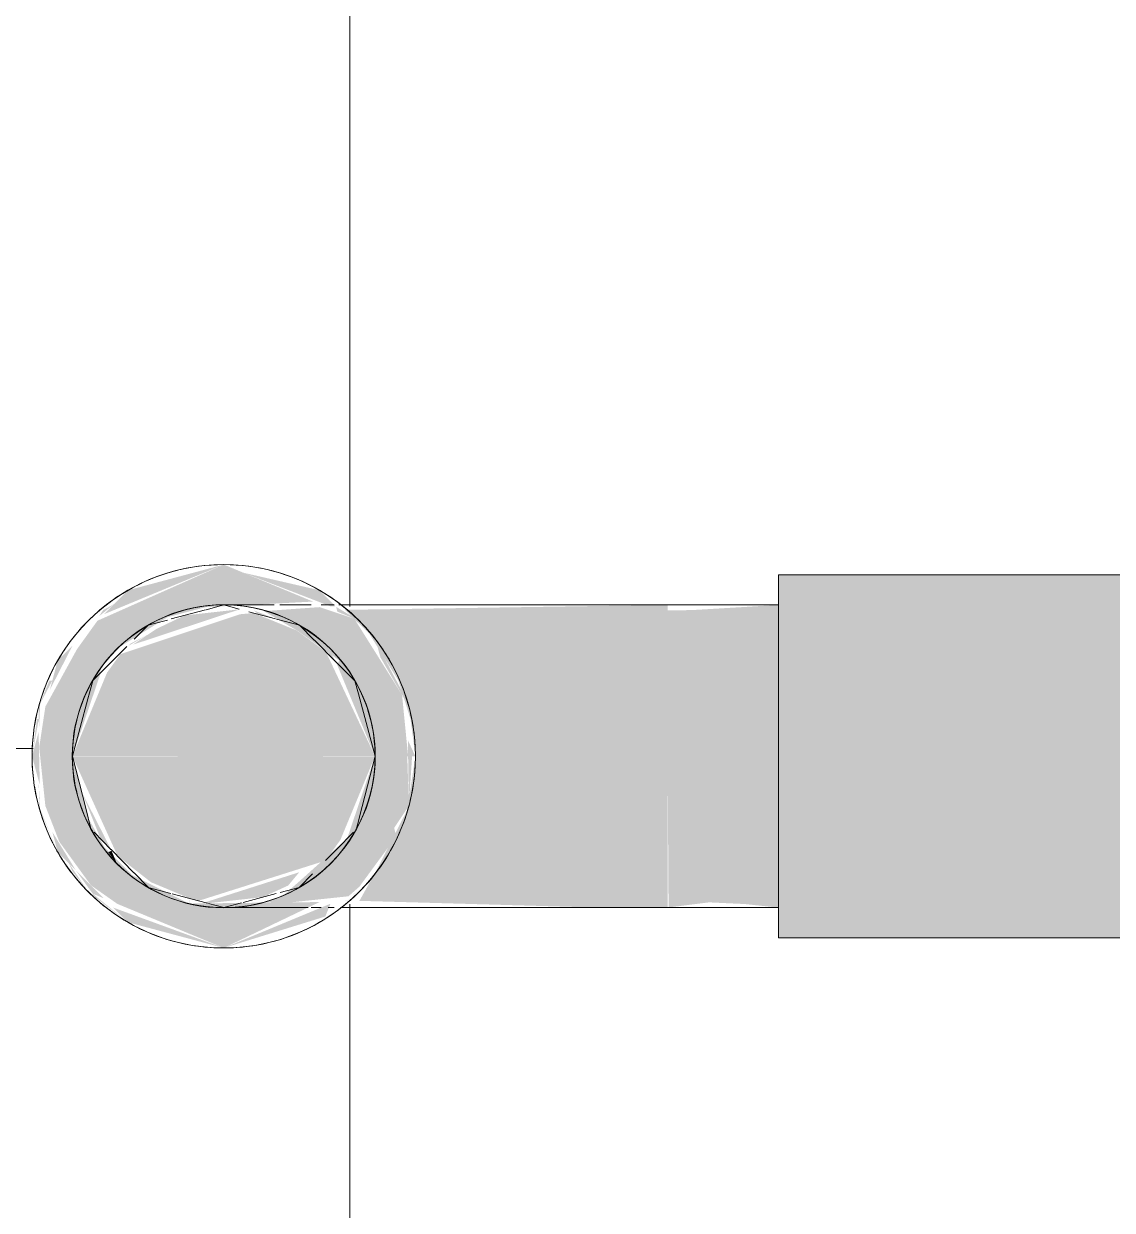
# Model space of a CAD drawing. Header units: millimetres. Extents: x 68869 to 96007, y -1987 to 27400.
# Drawn here: x 86269.1 to 86323, y 4777.5 to 4836.3 of the extents above; entities that cross this region are included whole.
import ezdxf

# ---------------------------------------------------------------- set-up
doc = ezdxf.new("R2010")
doc.units = ezdxf.units.MM
for name, color, linetype, lineweight in [('0-1', 7, 'Continuous', 9), ('A-WALL-PATT', 7, 'Continuous', 9), ('P-SANR-FIXT', 7, 'Continuous', 9)]:
    doc.layers.add(name, color=color, linetype=linetype, lineweight=lineweight)
doc.layers.add('0-2', color=7, linetype='Continuous', lineweight=9, transparency=0.7)

# ---------------------------------------------------------------- blocks, each defined once
blk = doc.blocks.new('Sanitary_Toilet-Accessories_Gessi_Wall-mounted-paper-roll-holder-65449 - Chrome-V4-Развертка 2_16-3')
at = {"layer": '0-2'}
h = blk.add_hatch(color=256, dxfattribs=at)
h.paths.add_polyline_path([(-72041.369, 4790.5), (-72036.332, 4792.059), (-72036.082, 4792.69), (-72041.104, 4790.609)])
h.paths.add_polyline_path([(-72041.369, 4790.5), (-72046.846, 4792.5), (-72046.119, 4791.773), (-72045.101, 4791.5)])
h.paths.add_polyline_path([(-72048.712, 4794.366), (-72049.863, 4796.245), (-72049.596, 4795.25), (-72048.766, 4794.42)])
h.paths.add_polyline_path([(-72050.486, 4798.573), (-72050.545, 4801.208), (-72050.869, 4800), (-72050.545, 4798.792)])
h.paths.add_polyline_path([(-72049.985, 4803.296), (-72048.869, 4805.477), (-72049.596, 4804.75), (-72049.92, 4803.542)])
h.paths.add_polyline_path([(-72047.305, 4807.041), (-72041.369, 4809.5), (-72046.119, 4808.227), (-72047.152, 4807.194)])
h.paths.add_polyline_path([(-72035.817, 4807.426), (-72036.619, 4808.227), (-72040.404, 4809.1), (-72036.065, 4807.427)])
for points in [[(-72041.369, 4790.5), (-72036.619, 4792.775), (-72043.091, 4792.701), (-72045.917, 4794.117), (-72047.286, 4795.497), (-72048.086, 4796.94), (-72048.869, 4800.002), (-72047.42, 4804.414), (-72046.498, 4805.437), (-72044.156, 4806.894), (-72042.268, 4807.39), (-72036.942, 4807.667), (-72041.369, 4809.5), (-72047.628, 4806.718), (-72048.644, 4805.303), (-72050.21, 4802.459), (-72050.515, 4800.442), (-72050.21, 4797.541), (-72049.518, 4795.762), (-72047.948, 4793.602), (-72046.643, 4792.685), (-72044.287, 4791.709)], [(-72013.869, 4791), (-71983.869, 4791), (-71983.869, 4809), (-72013.869, 4809), (-72013.869, 4792.495)], [(-72013.869, 4800), (-72013.869, 4807.5), (-72018.132, 4807.246), (-72019.369, 4807.227), (-72019.369, 4800), (-72015.244, 4800)], [(-72036.874, 4805.749), (-72037.761, 4806.249), (-72037.062, 4805.853)], [(-72048.483, 4801.44), (-72048.086, 4802.86), (-72048.415, 4801.693)], [(-72013.869, 4792.5), (-72013.869, 4800), (-72019.369, 4800), (-72019.318, 4792.51), (-72017.306, 4792.76), (-72015.537, 4792.676)], [(-72034.853, 4796.335), (-72034.651, 4796.94), (-72034.835, 4796.399)], [(-72046.928, 4795.314), (-72047.473, 4795.914), (-72047.473, 4795.859)], [(-72046.673, 4794.7), (-72046.927, 4795.312), (-72047.096, 4795.25)], [(-72038.773, 4793.194), (-72038.173, 4793.594), (-72038.77, 4793.196)]]:
    blk.add_hatch(color=256, dxfattribs=at).paths.add_polyline_path(points)
h = blk.add_hatch(color=256, dxfattribs=at)
h.paths.add_polyline_path([(-72046.119, 4791.773), (-72047.872, 4793.194), (-72047.864, 4793.112), (-72047.066, 4792.5)])
h.paths.add_polyline_path([(-72048.086, 4793.282), (-72049.043, 4794.697), (-72048.878, 4794.314)])
h.paths.add_polyline_path([(-72049.596, 4795.25), (-72050.469, 4797.409), (-72050.35, 4797.07), (-72050.008, 4796.245)])
h.paths.add_polyline_path([(-72047.551, 4806.939), (-72046.809, 4807.537), (-72047.347, 4807.245)])
h.paths.add_polyline_path([(-72050.545, 4802.459), (-72049.863, 4803.755), (-72050.01, 4803.75), (-72050.467, 4802.648)])
h.paths.add_polyline_path([(-72050.869, 4800), (-72050.536, 4801.841), (-72050.626, 4801.841)])
h.paths.add_polyline_path([(-72050.469, 4797.409), (-72050.545, 4798.792), (-72050.507, 4797.541), (-72050.494, 4797.453)])
h = blk.add_hatch(color=256, dxfattribs=at)
h.paths.add_polyline_path([(-72037.66, 4800), (-72033.876, 4800.017), (-72036.307, 4805.183), (-72037.765, 4806.241), (-72039.884, 4807.102), (-72040.568, 4807.037), (-72046.498, 4805.057), (-72047.152, 4804.145), (-72048.869, 4800), (-72037.85, 4800)])
h.paths.add_polyline_path([(-72031.869, 4800), (-72019.369, 4800), (-72019.369, 4807.5), (-72035.354, 4807.257), (-72034.145, 4806.058), (-72032.709, 4803.75), (-72032.111, 4801.841), (-72032.018, 4801.136)])
h = blk.add_hatch(color=256, dxfattribs=at)
h.paths.add_polyline_path([(-72033.869, 4800), (-72032.229, 4800), (-72032.53, 4803.044), (-72034.896, 4806.819), (-72036.619, 4807.392), (-72039.383, 4807.195), (-72037.761, 4806.249), (-72035.641, 4804.75), (-72035.744, 4804.527), (-72033.876, 4800.017)])
h.paths.add_polyline_path([(-72048.868, 4800.002), (-72047.467, 4804.128), (-72047.877, 4803.702), (-72048.674, 4800.725)])
h.paths.add_polyline_path([(-72034.763, 4803.342), (-72034.764, 4803.342), (-72034.865, 4803.723)])
h.paths.add_polyline_path([(-72034.553, 4802.557), (-72034.601, 4802.734), (-72034.601, 4802.734)])
h.paths.add_polyline_path([(-72032.269, 4802.645), (-72032.404, 4803.044), (-72032.271, 4802.648)])
h.paths.add_polyline_path([(-72045.877, 4805.529), (-72040.568, 4807.285), (-72043.31, 4806.98), (-72044.702, 4806.314), (-72045.849, 4805.547)])
h = blk.add_hatch(color=256, dxfattribs=at)
h.paths.add_polyline_path([(-72034.651, 4806.718), (-72035.796, 4807.404), (-72035.74, 4807.169), (-72034.896, 4806.819)])
h.paths.add_polyline_path([(-72032.269, 4802.591), (-72032.435, 4803.044), (-72033.797, 4805.605), (-72033.602, 4804.901), (-72032.269, 4802.592)])
h.paths.add_polyline_path([(-72032.192, 4800), (-72031.869, 4800), (-72032.241, 4800.796), (-72032.229, 4800)])
h.paths.add_polyline_path([(-72035.81, 4804.686), (-72036.247, 4805.403), (-72036.132, 4805.008), (-72035.873, 4804.75)])
h.paths.add_polyline_path([(-72046.107, 4805.464), (-72045.117, 4806.037), (-72045.99, 4805.586)])
h.paths.add_polyline_path([(-72038.801, 4806.813), (-72039.884, 4807.231), (-72039.64, 4807.037), (-72038.955, 4806.854)])
h = blk.add_hatch(color=256, dxfattribs=at)
h.paths.add_polyline_path([(-72043.31, 4807.244), (-72043.3, 4807.037), (-72043.31, 4807.244)])
h.paths.add_polyline_path([(-72045.115, 4806.497), (-72043.474, 4807.15), (-72045.107, 4806.5)])
h = blk.add_hatch(color=256, dxfattribs=at)
h.paths.add_polyline_path([(-72047.305, 4792.959), (-72048.712, 4794.366), (-72047.864, 4793.19)])
h.paths.add_polyline_path([(-72050.527, 4801.275), (-72050.467, 4802.576), (-72050.545, 4802.459), (-72050.536, 4801.841)])
h = blk.add_hatch(color=256, dxfattribs=at)
h.paths.add_polyline_path([(-72019.369, 4792.5), (-72019.369, 4800), (-72031.869, 4800), (-72032.271, 4797.352), (-72033.709, 4794.511), (-72034.642, 4792.835), (-72023.124, 4792.51)])
h.paths.add_polyline_path([(-72042.618, 4792.835), (-72036.327, 4794.827), (-72035.585, 4795.855), (-72033.869, 4800), (-72048.862, 4799.983), (-72046.623, 4795.045), (-72044.972, 4793.758), (-72043.023, 4792.943), (-72042.746, 4792.869)])
h = blk.add_hatch(color=256, dxfattribs=at)
h.paths.add_polyline_path([(-72041.369, 4792.5), (-72041.439, 4792.715), (-72041.372, 4792.501)])
h.paths.add_polyline_path([(-72042.169, 4792.714), (-72039.428, 4793.019), (-72038.175, 4793.594), (-72037.626, 4794.253), (-72042.318, 4792.754)])
h.paths.add_polyline_path([(-72038.42, 4792.72), (-72035.186, 4793.061), (-72032.192, 4797.541), (-72032.271, 4800), (-72033.869, 4799.998), (-72035.251, 4795.927), (-72037.626, 4793.796), (-72038.42, 4793.104), (-72039.321, 4792.769), (-72038.587, 4792.729)])
h.paths.add_polyline_path([(-72035.259, 4792.816), (-72034.865, 4793.095), (-72035.234, 4792.835)])
h.paths.add_polyline_path([(-72042.619, 4792.835), (-72043.091, 4792.962), (-72042.749, 4792.869)])
h.paths.add_polyline_path([(-72034.99, 4793.142), (-72034.642, 4793.294), (-72034.969, 4793.166)])
h.paths.add_polyline_path([(-72046.958, 4795.388), (-72048.377, 4798.167), (-72047.473, 4795.914)])
h = blk.add_hatch(color=256, dxfattribs=at)
h.paths.add_polyline_path([(-72040.188, 4792.816), (-72040.79, 4792.902), (-72040.189, 4792.816)])
h.paths.add_polyline_path([(-72035.276, 4792.816), (-72034.865, 4793.118), (-72035.259, 4792.835)])
h.paths.add_polyline_path([(-72038.769, 4793.195), (-72037.61, 4793.805), (-72038.766, 4793.197)])
h.paths.add_polyline_path([(-72035.186, 4793.061), (-72034.642, 4793.539), (-72032.818, 4796.03), (-72032.921, 4796.451), (-72035.092, 4793.201)])
h.paths.add_polyline_path([(-72035.584, 4795.323), (-72035.291, 4795.626), (-72035.5, 4795.434)])
h.paths.add_polyline_path([(-72032.192, 4797.541), (-72032.033, 4800), (-72032.229, 4800), (-72032.21, 4798.725)])
h = blk.add_hatch(color=256, dxfattribs=at)
h.paths.add_polyline_path([(-72043.075, 4792.705), (-72043.358, 4792.869), (-72043.091, 4792.711)])
h.paths.add_polyline_path([(-72046.927, 4795.312), (-72046.928, 4795.314), (-72047.473, 4795.857)])
h = blk.add_hatch(color=256, dxfattribs=at)
h.paths.add_polyline_path([(-72035.351, 4792.814), (-72035.192, 4792.912), (-72035.337, 4792.835)])
h.paths.add_polyline_path([(-72035.89, 4795.119), (-72035.353, 4795.626), (-72035.836, 4795.25)])
h.paths.add_polyline_path([(-72036.57, 4794.553), (-72035.954, 4794.965), (-72036.234, 4794.889), (-72036.427, 4794.697)])
h = blk.add_hatch(color=256, dxfattribs=at)
h.paths.add_polyline_path([(-72043.065, 4792.708), (-72043.091, 4792.961), (-72043.091, 4792.722)])
h.paths.add_polyline_path([(-72045.116, 4793.504), (-72045.441, 4793.83), (-72045.117, 4793.505)])
at = {"layer": '0-1'}
for p, q in [((-71983.869, 4809), (-72013.869, 4809)), ((-72042.245, 4807.265), (-72041.369, 4807.5)), ((-72041.369, 4807.5), (-72041.31, 4807.5)), ((-72041.369, 4807.5), (-72040.611, 4807.297)), ((-72041.31, 4807.5), (-72041.135, 4807.5)), ((-72041.135, 4807.5), (-72040.846, 4807.5)), ((-72036.54, 4807.5), (-72035.891, 4807.5)), ((-72013.869, 4807.5), (-72019.369, 4807.5)), ((-72044.808, 4806.579), (-72044.163, 4806.752)), ((-72043.968, 4806.804), (-72042.265, 4807.26)), ((-72040.118, 4807.165), (-72038.801, 4806.813)), ((-72038.746, 4806.798), (-72037.621, 4806.497)), ((-72045.814, 4805.799), (-72045.411, 4806.201)), ((-72045.411, 4806.201), (-72045.117, 4806.495)), ((-72045.116, 4806.497), (-72044.808, 4806.579)), ((-72037.62, 4806.495), (-72036.885, 4805.76)), ((-72036.874, 4805.749), (-72035.809, 4804.684)), ((-72046.928, 4804.684), (-72046.5, 4805.113)), ((-72046.499, 4805.113), (-72046.165, 4805.447)), ((-72047.858, 4803.755), (-72046.928, 4804.684)), ((-72035.809, 4804.684), (-72034.879, 4803.755)), ((-72048.106, 4802.849), (-72047.865, 4803.747)), ((-72034.872, 4803.747), (-72034.696, 4803.089)), ((-72048.869, 4800), (-72048.106, 4802.849)), ((-72034.696, 4803.089), (-72033.869, 4800)), ((-72048.211, 4797.428), (-72048.869, 4800)), ((-72033.869, 4800), (-72034.503, 4797.518)), ((-72047.948, 4796.399), (-72048.211, 4797.428)), ((-72034.503, 4797.518), (-72034.789, 4796.399)), ((-72046.958, 4795.388), (-72047.795, 4796.243)), ((-72034.942, 4796.244), (-72035.779, 4795.388)), ((-72045.822, 4794.226), (-72046.953, 4795.383)), ((-72035.779, 4795.388), (-72036.327, 4794.827)), ((-72045.116, 4793.505), (-72045.815, 4794.219)), ((-72036.961, 4794.18), (-72037.621, 4793.505)), ((-72043.989, 4793.201), (-72045.111, 4793.501)), ((-72037.626, 4793.501), (-72038.577, 4793.247)), ((-72042.619, 4792.835), (-72043.933, 4793.186)), ((-72042.17, 4792.714), (-72042.619, 4792.835)), ((-72041.369, 4792.5), (-72042.124, 4792.702)), ((-72040.495, 4792.734), (-72041.369, 4792.5)), ((-72038.773, 4793.194), (-72040.404, 4792.758)), ((-72041.345, 4792.5), (-72041.369, 4792.5)), ((-72041.212, 4792.5), (-72041.345, 4792.5)), ((-72036.54, 4792.5), (-72037.039, 4792.5)), ((-72035.891, 4792.5), (-72036.197, 4792.5)), ((-72019.369, 4792.5), (-72013.869, 4792.5)), ((-72013.869, 4791), (-71983.869, 4791))]:
    blk.add_line(p, q, dxfattribs=at)
at = {"layer": '0-1', "flags": 128}
for points in [[(-72040.846, 4807.5), (-72040.444, 4807.5), (-72039.93, 4807.5)], [(-72039.93, 4807.5), (-72039.309, 4807.5), (-72038.873, 4807.5)], [(-72038.582, 4807.5), (-72037.755, 4807.5), (-72037.039, 4807.5)], [(-72035.671, 4807.5), (-72034.711, 4807.5), (-72033.527, 4807.5), (-72032.269, 4807.5), (-72030.943, 4807.5), (-72029.556, 4807.5), (-72028.115, 4807.5), (-72026.628, 4807.5), (-72025.103, 4807.5), (-72023.548, 4807.5), (-72021.971, 4807.5), (-72020.38, 4807.5), (-72019.369, 4807.5)], [(-72040.131, 4792.5), (-72040.604, 4792.5), (-72040.965, 4792.5), (-72041.212, 4792.5)], [(-72038.873, 4792.5), (-72039.549, 4792.5), (-72040.131, 4792.5)], [(-72037.18, 4792.5), (-72038.07, 4792.5), (-72038.861, 4792.5)], [(-72019.369, 4792.5), (-72020.964, 4792.5), (-72022.551, 4792.5), (-72024.121, 4792.5), (-72025.666, 4792.5), (-72027.178, 4792.5), (-72028.649, 4792.5), (-72030.071, 4792.5), (-72031.436, 4792.5), (-72032.738, 4792.5), (-72033.97, 4792.5), (-72035.125, 4792.5), (-72035.585, 4792.5)]]:
    blk.add_lwpolyline(points, dxfattribs=at)
at = {"layer": 'P-SANR-FIXT'}
for p, q in [((-72013.869, 4808.116), (-72013.869, 4809)), ((-72013.869, 4809), (-72013.869, 4791)), ((-72013.869, 4806.608), (-72013.869, 4808.116)), ((-72013.869, 4806.495), (-72013.869, 4807.5)), ((-72013.869, 4807.5), (-72013.869, 4806.495)), ((-72013.869, 4800), (-72013.869, 4806.399)), ((-72013.869, 4806.399), (-72013.869, 4800)), ((-72013.869, 4793.636), (-72013.869, 4806.364)), ((-72013.869, 4793.601), (-72013.869, 4800)), ((-72013.869, 4800), (-72013.869, 4793.601)), ((-72013.869, 4792.5), (-72013.869, 4793.505)), ((-72013.869, 4793.505), (-72013.869, 4792.5)), ((-72013.869, 4791.884), (-72013.869, 4793.392)), ((-72013.869, 4791), (-72013.869, 4791.884))]:
    blk.add_line(p, q, dxfattribs=at)
for centre, radius, start, end in [((-72038.619, 4800), 67.5, 0, 175.35089), ((-72038.619, 4800), 66.5, 2.72325, 175.28186), ((-72038.619, 4800), 66.5, 2.8692, 142.74648), ((-72041.369, 4800), 9.5, 90, 270), ((-72041.369, 4800), 9.5, 90, 120), ((-72041.369, 4800), 9.5, 270, 90), ((-72041.369, 4800), 9.5, 60, 90), ((-72041.369, 4800), 9.5, 120, 130.23244), ((-72041.369, 4800), 9.5, 49.76756, 60), ((-72041.369, 4800), 7.509, 90, 270), ((-72041.369, 4800), 7.5, 30.05059, 149.94941), ((-72041.369, 4800), 7.509, 270, 90), ((-72041.369, 4800), 9.5, 134.87057, 150), ((-72041.369, 4800), 9.5, 130.23244, 134.87057), ((-72041.369, 4800), 9.5, 37.62999, 49.76756), ((-72041.369, 4800), 9.5, 23.6045, 37.15868), ((-72041.369, 4800), 9.5, 150, 157.62999), ((-72041.369, 4800), 9.5, 159.18246, 171.94894), ((-72041.369, 4800), 7.5, 150, 180), ((-72041.369, 4800), 7.5, 0, 30), ((-72041.369, 4800), 9.5, 9.0118, 22.37001), ((-72041.369, 4800), 9.5, 172.37001, 187.62999), ((-72041.369, 4800), 9.5, 0, 7.62999), ((-72041.369, 4800), 7.5, 180, 210), ((-72041.369, 4800), 7.5, 300.05059, 0), ((-72041.369, 4800), 9.5, 352.37001, 0), ((-72041.369, 4800), 9.5, 189.0118, 202.37001), ((-72041.369, 4800), 9.5, 339.18246, 351.94894), ((-72041.369, 4800), 9.5, 203.6045, 217.15868), ((-72041.369, 4800), 7.5, 210.05059, 300), ((-72041.369, 4800), 9.5, 314.87057, 337.62999), ((-72041.369, 4800), 9.5, 217.62999, 229.76756), ((-72041.369, 4800), 9.5, 310.23244, 314.87057), ((-72041.369, 4800), 9.5, 229.76756, 240), ((-72041.369, 4800), 9.5, 300, 310.23244), ((-72041.369, 4800), 9.5, 240, 270), ((-72041.369, 4800), 9.5, 270, 300)]:
    blk.add_arc(centre, radius, start, end, dxfattribs=at)
for points, knots in [([(-72013.869, 4809), (-72013.869, 4808.928), (-72013.869, 4808.709), (-72013.869, 4808.294), (-72013.869, 4808.005), (-72013.869, 4807.945)], [0, 0, 0, 0, 0.0625, 0.125, 0.1404918, 0.1404918, 0.1404918, 0.1404918]), ([(-72013.869, 4793.603), (-72013.869, 4793.983), (-72013.869, 4794.885), (-72013.869, 4796.548), (-72013.869, 4798.027), (-72013.869, 4799.185), (-72013.869, 4800), (-72013.869, 4800.814), (-72013.869, 4801.967), (-72013.869, 4803.436), (-72013.869, 4805.087), (-72013.869, 4806.097), (-72013.869, 4806.64), (-72013.869, 4806.987), (-72013.869, 4807.54), (-72013.869, 4808.187), (-72013.869, 4808.729), (-72013.869, 4808.936), (-72013.869, 4809)], [0.25, 0.25, 0.25, 0.25, 0.3125, 0.375, 0.4375, 0.46875, 0.5, 0.53125, 0.5625, 0.625, 0.6875, 0.75, 0.765625, 0.78125, 0.8125, 0.875, 0.9375, 1, 1, 1, 1]), ([(-72013.869, 4807.945), (-72013.869, 4807.764), (-72013.869, 4807.426), (-72013.869, 4806.951), (-72013.869, 4806.692), (-72013.869, 4806.604)], [0.14049178, 0.14049178, 0.14049178, 0.14049178, 0.1875, 0.21875, 0.234375, 0.234375, 0.234375, 0.234375]), ([(-72013.869, 4806.331), (-72013.869, 4805.954), (-72013.869, 4805.066), (-72013.869, 4803.441), (-72013.869, 4801.995), (-72013.869, 4800.855), (-72013.869, 4800.317), (-72013.869, 4800.047)], [0.25, 0.25, 0.25, 0.25, 0.3125, 0.375, 0.4375, 0.46875, 0.5, 0.5, 0.5, 0.5]), ([(-72013.869, 4800.047), (-72013.869, 4799.777), (-72013.869, 4799.235), (-72013.869, 4798.078), (-72013.869, 4796.595), (-72013.869, 4795.205), (-72013.869, 4794.241), (-72013.869, 4793.826), (-72013.869, 4793.636)], [0.5, 0.5, 0.5, 0.5, 0.53125, 0.5625, 0.625, 0.6875, 0.71875, 0.75, 0.75, 0.75, 0.75]), ([(-72013.869, 4791), (-72013.869, 4791.059), (-72013.869, 4791.256), (-72013.869, 4791.788), (-72013.869, 4792.429), (-72013.869, 4792.981), (-72013.869, 4793.327), (-72013.869, 4793.508), (-72013.869, 4793.603)], [0, 0, 0, 0, 0.0625, 0.125, 0.1875, 0.21875, 0.234375, 0.25, 0.25, 0.25, 0.25]), ([(-72013.869, 4793.361), (-72013.869, 4793.272), (-72013.869, 4793.011), (-72013.869, 4792.542), (-72013.869, 4792.212), (-72013.869, 4792.037)], [0.765625, 0.765625, 0.765625, 0.765625, 0.78125, 0.8125, 0.85774607, 0.85774607, 0.85774607, 0.85774607]), ([(-72013.869, 4792.037), (-72013.869, 4791.971), (-72013.869, 4791.676), (-72013.869, 4791.266), (-72013.869, 4791.062), (-72013.869, 4791)], [0.8577461, 0.8577461, 0.8577461, 0.8577461, 0.875, 0.9375, 1, 1, 1, 1])]:
    blk.add_open_spline(points, degree=3, knots=knots, dxfattribs=at)

msp = doc.modelspace()

# ---------------------------------------------------------------- hatches: boundary and pattern name
at = {"layer": 'A-WALL-PATT'}
h = msp.add_hatch(dxfattribs=at)
h.set_pattern_fill('FP_14', color=256, style=0, pattern_type=2)
h.set_pattern_definition([(90, (87484.84, 4200), (-600, 4e-14), []), (180, (87484.84, 4200), (-7e-14, -600), [])])
h.paths.add_polyline_path([(84391.344, 4200), (85241.998, 4200.084), (85241.998, 4210), (85249.034, 4210), (85249.034, 4232.929), (85251.535, 4232.929), (85251.535, 4402.929), (85252.478, 4406.111), (85253.184, 4407.216), (85254.077, 4408.243), (85255.335, 4408.999), (85258.606, 4409.998), (85258.606, 5850), (85274.606, 5850), (85274.663, 4409.98), (85278.559, 4408.59), (85279.535, 4407.993), (85281.116, 4405.679), (85281.677, 4402.929), (85281.677, 4232.929), (85284.178, 4232.929), (85284.178, 4210), (85291.214, 4210), (85291.214, 4200.084), (85346.344, 4200), (85356.335, 4376.86), (85361.344, 4470), (85541.344, 4470), (85551.205, 4288.939), (85556.344, 4200), (85733.375, 4200), (85733.366, 4421.477), (85727.429, 4424.477), (85707.936, 4437.572), (85689.141, 4454.434), (85675.066, 4470.484), (85661.445, 4491.159), (85651.584, 4511.155), (85644.02, 4533.438), (85641.005, 4548.595), (85640.653, 4548.595), (85638.582, 4564.239), (85637.88, 4583.313), (85637.88, 4600), (85638.331, 4600), (85647.791, 4950), (85647.791, 4990), (85800.291, 4990), (85800.533, 4995.585), (85802.121, 4998.687), (85805.291, 5000), (85830.677, 4999.88), (85832.333, 4999.154), (85833.959, 4998.239), (85834.625, 4996.287), (85834.806, 4996.17), (85835.291, 4995), (85835.291, 4990), (85987.791, 4990), (85987.791, 4950), (85997.25, 4600), (85997.691, 4600), (85997.691, 4578.017), (85997, 4564.239), (85994.929, 4548.595), (85994.576, 4548.595), (85991.561, 4533.438), (85983.997, 4511.155), (85973.173, 4489.427), (85960.515, 4470.484), (85943.487, 4451.465), (85927.307, 4437.275), (85907.741, 4424.202), (85902.206, 4421.472), (85902.206, 4200), (86344.367, 4200), (86344.367, 4210), (86351.403, 4210), (86351.403, 4232.929), (86353.904, 4232.929), (86353.904, 4402.929), (86354.847, 4406.111), (86355.842, 4407.671), (86356.446, 4408.243), (86358.318, 4409.187), (86360.975, 4409.998), (86360.975, 4782.5), (86358.475, 4782.5), (86357.245, 4784.797), (86356.378, 4785.729), (86353.775, 4786.801), (86352.475, 4787), (86352.475, 4789), (86349.975, 4789), (86349.975, 4792.5), (86336.475, 4792.5), (86336.475, 4791), (86306.475, 4791), (86306.475, 4792.5), (86302.265, 4792.7), (86300.975, 4792.5), (86285.834, 4792.828), (86284.901, 4792.588), (86283.725, 4791.773), (86278.975, 4790.5), (86274.225, 4791.773), (86272.258, 4793.282), (86270.318, 4796.245), (86269.799, 4797.541), (86269.475, 4800), (86269.877, 4802.648), (86271.172, 4805.303), (86273.192, 4807.537), (86274.225, 4808.227), (86278.975, 4809.5), (86283.725, 4808.227), (86285.152, 4807.422), (86306.475, 4807.505), (86306.475, 4809), (86336.475, 4809), (86336.475, 4807.5), (86347.142, 4807.5), (86345.408, 4818.08), (86343.807, 4822.488), (86340.656, 4830.119), (86339.534, 4832.318), (86330.413, 4844.797), (86327.529, 4847.743), (86317.287, 4855.499), (86309.058, 4860.29), (86303.386, 4862.553), (86297.235, 4864.354), (86290.891, 4865.559), (86287.614, 4866.01), (86278.278, 4866.107), (86272.347, 4865.531), (86266.229, 4864.36), (86260.061, 4862.553), (86254.119, 4860.154), (86249.263, 4857.705), (86243.221, 4853.811), (86238.153, 4849.835), (86234.191, 4846.041), (86229.129, 4840.196), (86227.889, 4838.584), (86222.279, 4828.37), (86218.682, 4820.04), (86217.427, 4815.618), (86215.343, 4802.876), (86215.157, 4800.328), (86214.725, 4800), (86214.274, 4800.345), (86214.254, 4801.841), (86214.661, 4807.122), (86215.584, 4813.215), (86217.427, 4820.303), (86220.185, 4827.618), (86222.279, 4831.839), (86225.959, 4837.901), (86229.026, 4842.1), (86233.305, 4846.958), (86237.862, 4851.248), (86243.268, 4855.407), (86248.674, 4858.794), (86254.576, 4861.738), (86260.793, 4864.108), (86266.71, 4865.753), (86272.971, 4866.877), (86278.368, 4867.4), (86284.463, 4867.444), (86293.207, 4866.444), (86299.9, 4864.929), (86305.867, 4862.955), (86311.257, 4860.623), (86316.579, 4857.737), (86322.351, 4853.848), (86326.556, 4850.326), (86331.077, 4845.991), (86335.478, 4840.74), (86339.083, 4835.489), (86342.296, 4829.661), (86344.921, 4823.542), (86347.358, 4815.743), (86348.225, 4811.199), (86348.591, 4807.406), (86349.975, 4807.778), (86349.975, 4811), (86352.475, 4811), (86352.475, 4813), (86354.49, 4813.308), (86356.639, 4814.55), (86357.935, 4816.168), (86358.475, 4817.5), (86360.975, 4817.5), (86360.975, 5850), (86376.975, 5850), (86377.032, 4409.98), (86381.265, 4408.386), (86382.16, 4407.575), (86383.485, 4405.679), (86384.046, 4402.929), (86384.046, 4232.929), (86386.547, 4232.929), (86386.547, 4210), (86393.583, 4210), (86393.583, 4200), (86443.246, 4200), (86453.238, 4376.86), (86458.246, 4470), (86638.246, 4470), (86648.107, 4288.939), (86653.246, 4200), (86839.744, 4200), (86839.735, 4421.477), (86833.798, 4424.477), (86814.305, 4437.572), (86796.951, 4452.791), (86781.435, 4470.484), (86768.361, 4490.05), (86757.953, 4511.155), (86750.389, 4533.438), (86747.374, 4548.595), (86747.021, 4548.595), (86744.95, 4564.239), (86744.249, 4583.313), (86744.259, 4600), (86744.7, 4600), (86754.159, 4950), (86754.159, 4990), (86906.659, 4990), (86906.902, 4995.585), (86908.268, 4998.595), (86911.659, 5000), (86937.045, 4999.88), (86938.701, 4999.154), (86940.327, 4998.239), (86940.993, 4996.287), (86941.175, 4996.17), (86941.659, 4995), (86941.659, 4990), (87094.159, 4990), (87094.159, 4950), (87103.619, 4600), (87104.06, 4600), (87104.06, 4578.017), (87103.368, 4564.239), (87101.297, 4548.595), (87100.945, 4548.595), (87097.93, 4533.438), (87090.366, 4511.155), (87079.542, 4489.427), (87066.884, 4470.484), (87049.855, 4451.465), (87033.676, 4437.275), (87014.11, 4424.202), (87008.575, 4421.472), (87008.575, 4200), (87479.344, 4200), (87479.344, 4777.5), (87472.308, 4777.5), (87472.308, 4782.5), (87469.808, 4782.5), (87468.579, 4784.797), (87467.713, 4785.728), (87465.109, 4786.801), (87463.808, 4787), (87463.808, 4789), (87461.308, 4789), (87461.308, 4792.5), (87447.808, 4792.5), (87447.808, 4791), (87417.808, 4791), (87417.808, 4792.5), (87413.598, 4792.7), (87412.305, 4792.499), (87397.167, 4792.828), (87396.234, 4792.588), (87395.058, 4791.773), (87390.308, 4790.5), (87385.558, 4791.773), (87383.591, 4793.282), (87381.651, 4796.245), (87381.132, 4797.541), (87380.808, 4800), (87381.21, 4802.648), (87382.506, 4805.303), (87384.525, 4807.537), (87385.558, 4808.227), (87390.308, 4809.5), (87395.058, 4808.227), (87396.486, 4807.422), (87417.808, 4807.505), (87417.808, 4809), (87447.808, 4809), (87447.808, 4807.5), (87458.475, 4807.5), (87456.741, 4818.08), (87455.14, 4822.488), (87451.989, 4830.119), (87450.867, 4832.318), (87441.746, 4844.797), (87438.862, 4847.743), (87428.62, 4855.499), (87420.391, 4860.29), (87414.719, 4862.553), (87408.568, 4864.354), (87402.224, 4865.559), (87398.947, 4866.01), (87389.611, 4866.107), (87383.68, 4865.531), (87377.562, 4864.36), (87371.394, 4862.553), (87365.452, 4860.154), (87360.596, 4857.705), (87354.555, 4853.811), (87349.486, 4849.835), (87345.525, 4846.041), (87340.463, 4840.196), (87339.222, 4838.584), (87333.612, 4828.37), (87330.016, 4820.04), (87328.761, 4815.618), (87326.677, 4802.876), (87326.49, 4800.328), (87326.058, 4800), (87325.607, 4800.345), (87325.588, 4801.841), (87325.994, 4807.122), (87326.917, 4813.215), (87328.761, 4820.303), (87331.518, 4827.618), (87333.813, 4832.197), (87337.292, 4837.901), (87340.359, 4842.1), (87344.638, 4846.958), (87349.195, 4851.248), (87354.601, 4855.407), (87360.008, 4858.794), (87365.91, 4861.738), (87372.126, 4864.108), (87378.043, 4865.753), (87384.304, 4866.877), (87389.702, 4867.4), (87395.796, 4867.444), (87404.54, 4866.444), (87411.233, 4864.929), (87417.201, 4862.955), (87422.59, 4860.623), (87427.912, 4857.737), (87433.684, 4853.848), (87437.889, 4850.326), (87442.41, 4845.991), (87446.811, 4840.74), (87450.417, 4835.489), (87453.63, 4829.661), (87456.255, 4823.542), (87458.691, 4815.743), (87459.558, 4811.199), (87459.924, 4807.406), (87461.308, 4807.778), (87461.538, 4811), (87463.808, 4811), (87463.808, 4813), (87465.823, 4813.308), (87467.972, 4814.55), (87469.269, 4816.168), (87469.808, 4817.5), (87472.308, 4817.5), (87472.308, 4822.5), (87479.344, 4822.5), (87479.344, 5400), (86884.844, 5400), (86884.844, 6000), (84391.344, 6000), (84391.344, 5103.376), (84410.665, 5103.376), (84410.665, 5116.511), (84411.165, 5117.011), (84416.737, 5117.254), (84417.402, 5117.919), (84417.646, 5118.828), (84417.584, 5127.852), (84415.962, 5127.852), (84415.462, 5128.352), (84415.462, 5150.642), (84415.962, 5151.142), (84420.732, 5151.694), (84425.531, 5151.846), (84430.33, 5151.694), (84435.1, 5151.142), (84435.6, 5150.642), (84435.6, 5147.766), (84476.038, 5147.766), (84476.038, 5141.84), (84435.6, 5141.84), (84435.6, 5128.352), (84435.1, 5127.852), (84433.417, 5127.852), (84433.66, 5117.919), (84434.326, 5117.254), (84435.6, 5117.011), (84439.897, 5117.011), (84440.397, 5116.331), (84440.397, 5103.376), (84461.031, 5103.376), (84461.531, 5102.876), (84459.344, 4972.946), (84458.844, 4972.446), (84391.344, 4972.446), (84391.344, 4217.827)])
h.paths.add_polyline_path([(84723.4, 4993.661), (84723.583, 4993.939), (84723.711, 4994.879), (84723.945, 4995.091), (84724.123, 4995.301), (84724.139, 4995.708), (84724.827, 4995.207), (84725.189, 4995.449), (84724.827, 4996.048), (84725.374, 4996.124), (84724.247, 4998.935), (84724.341, 5007.127), (84724.104, 5007.127), (84723.887, 5006.228), (84723.718, 5006.327), (84723.575, 5010.543), (84723.304, 5001.156), (84723.227, 4994.583), (84723.393, 4993.7)])
h.paths.add_polyline_path([(84729.889, 4546), (84714.889, 4546), (84714.889, 4623.952), (84710.248, 4630), (84706.252, 4639.647), (84704.898, 4650.062), (84706.252, 4660.353), (84710.248, 4670), (84714.889, 4676.048), (84714.889, 4746.782), (84724.889, 4746.782), (84724.752, 4774.958), (84442.796, 4774.958), (84442.93, 4899.5), (84444.393, 4899.874), (84447.02, 4900), (84721.395, 4900), (84723.168, 4990.7), (84723.181, 4991.142), (84723.15, 5002.736), (84723.756, 5022.009), (84724.478, 5043.026), (84724.201, 5042.098), (84724.316, 5044.834), (84724.529, 5045.021), (84724.532, 5045.536), (84764.123, 5045.268), (84764.575, 5030.78), (84765.905, 4982.367), (84767.261, 4900), (85044.775, 4900), (85044.605, 4774.958), (84764.889, 4774.958), (84764.889, 4746.782), (84774.889, 4746.782), (84774.889, 4676.048), (84779.53, 4670), (84783.527, 4660.353), (84784.889, 4650), (84783.527, 4639.647), (84779.53, 4630), (84774.889, 4623.952), (84774.889, 4546), (84737.125, 4546)])
h.paths.add_polyline_path([(87458.855, 4807.333), (87458.889, 4807.5), (87458.839, 4807.5)])
h.paths.add_polyline_path([(86347.522, 4807.333), (86347.556, 4807.5), (86347.506, 4807.5)])
h.paths.add_polyline_path([(86342.71, 4828.243), (86341.55, 4830.591), (86341.999, 4829.661)])
h.paths.add_polyline_path([(87454.043, 4828.243), (87452.883, 4830.591), (87453.332, 4829.661)])
h.paths.add_polyline_path([(84765.039, 4983.585), (84765.77, 4987.375), (84765.513, 4986.212), (84765.11, 4983.976)])
h.paths.add_polyline_path([(84765.224, 4992.447), (84765.634, 4993.694), (84764.968, 5009.236), (84764.533, 5008.4), (84764.242, 5004.794), (84764.174, 5004.49), (84764.336, 4998.196), (84763.604, 4996.592), (84764.336, 4996.922), (84764.336, 4996.292), (84764.382, 4995.982), (84764.685, 4995.96), (84764.871, 4996.128), (84764.9, 4995.153), (84765.09, 4994.867), (84765.333, 4994.867), (84765.237, 4992.589)])
h.paths.add_polyline_path([(84763.282, 4996.124), (84763.541, 4996.512), (84763.417, 4996.39), (84763.333, 4996.224)])
h.paths.add_polyline_path([(84723.578, 5012.513), (84724.071, 5013.027), (84723.601, 5013.871), (84723.584, 5012.898)])
h.paths.add_polyline_path([(84765.072, 5012.513), (84764.779, 5013.267), (84764.777, 5012.93), (84765.007, 5012.581)])
h.paths.add_polyline_path([(84764.724, 5013.903), (84765.041, 5014.332), (84764.812, 5014.185), (84764.72, 5013.97)])
h.paths.add_polyline_path([(84724.031, 5014.556), (84723.859, 5014.744), (84723.929, 5014.587)])
h.paths.add_polyline_path([(84724.067, 5014.848), (84723.929, 5015.152), (84723.624, 5015.224), (84723.643, 5014.934), (84723.929, 5014.876)])
h.paths.add_polyline_path([(84723.875, 5039.72), (84723.967, 5043.73), (84723.898, 5040.501)])

# ---------------------------------------------------------------- block references
at = {"layer": 'P-SANR-FIXT'}
msp.add_blockref('Sanitary_Toilet-Accessories_Gessi_Wall-mounted-paper-roll-holder-65449 - Chrome-V4-Развертка 2_16-3', (158320.344, 0), dxfattribs=at)

doc.saveas('drawing.dxf')
